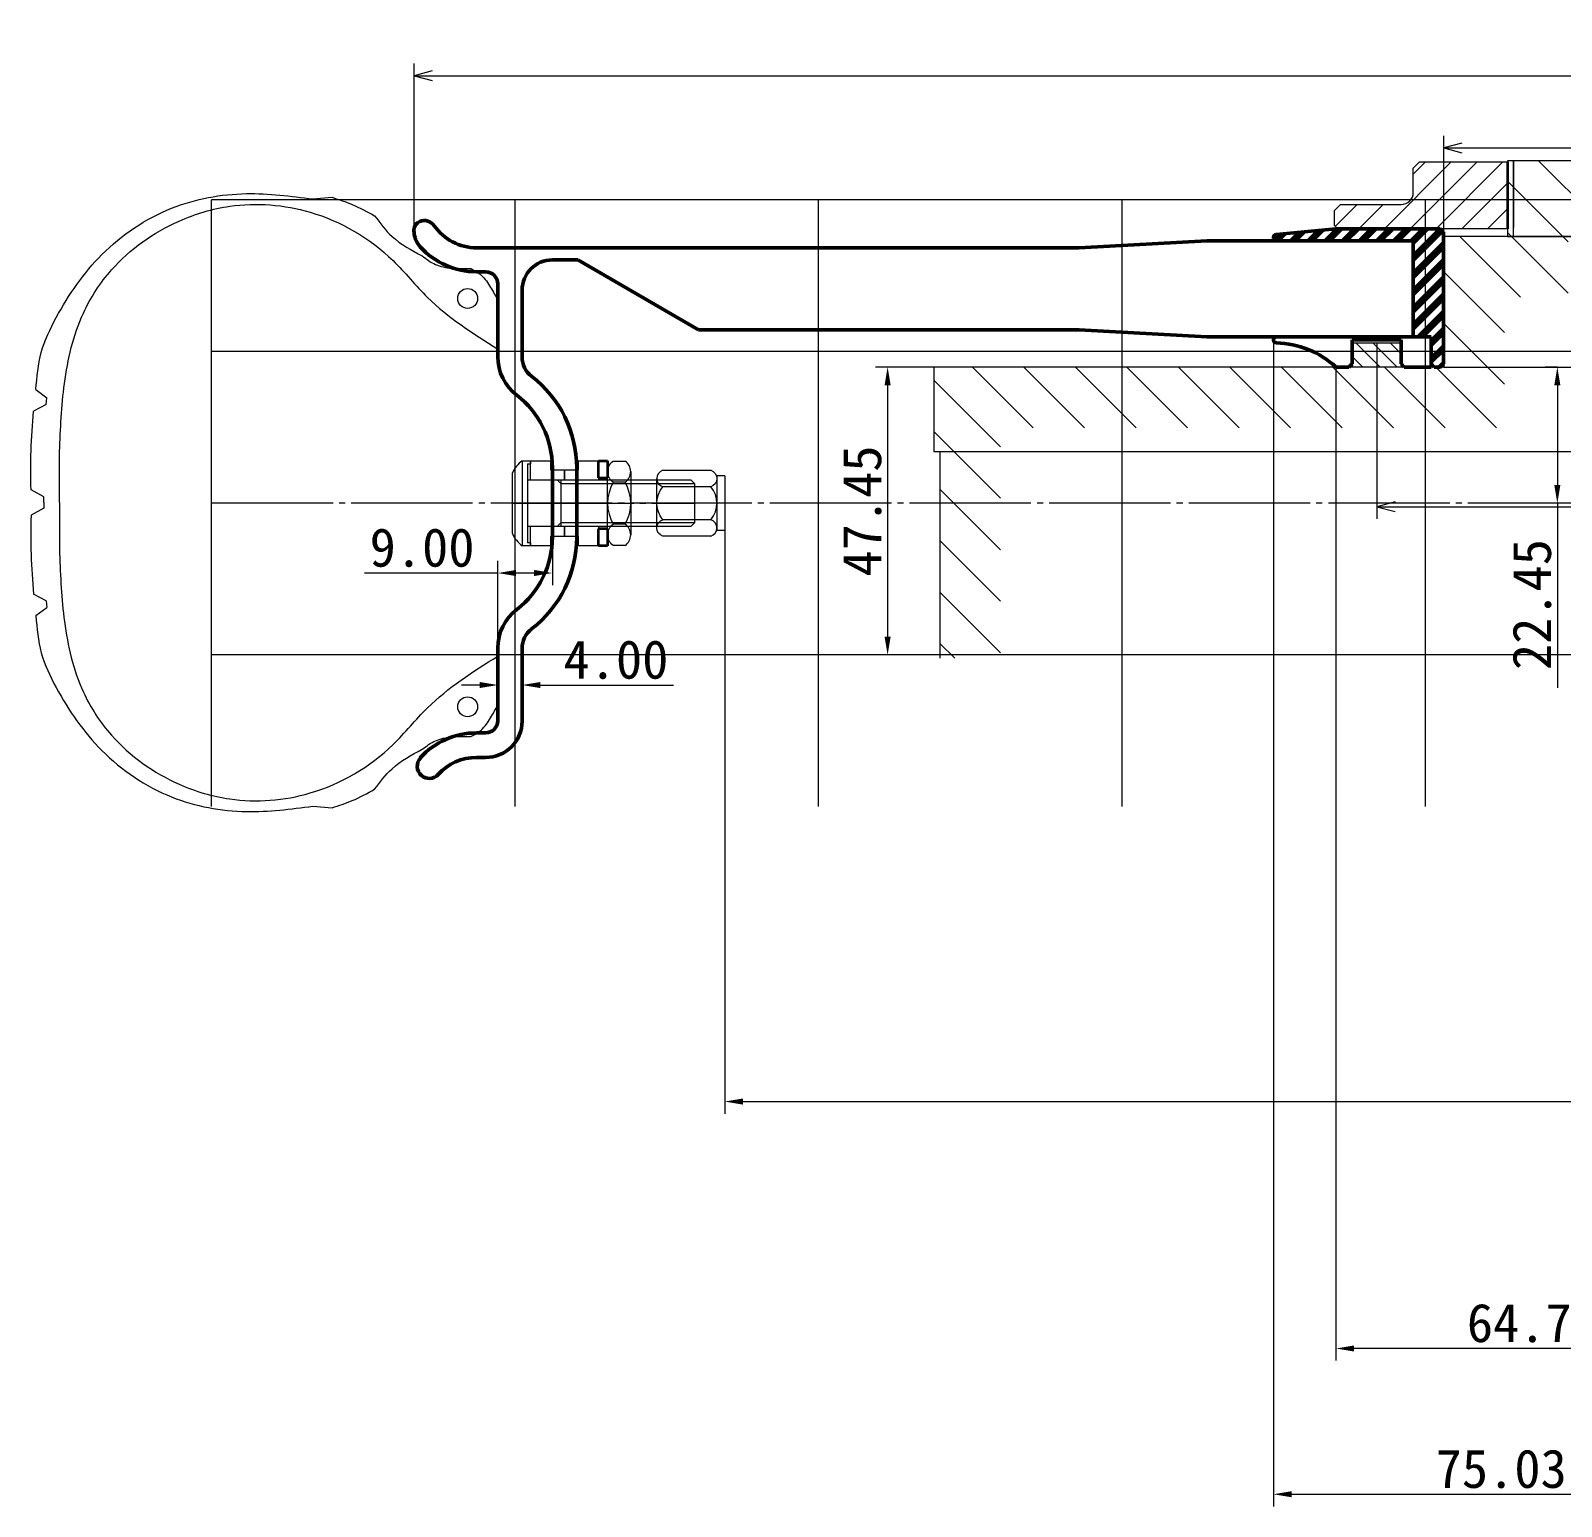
# Model space of a CAD drawing. Extents: x 52445 to 53115, y 396 to 768.
# Drawn here: x 52444.8 to 52697, y 395.9 to 639.1 of the extents above; entities that cross this region are included whole.
import ezdxf

# ---------------------------------------------------------------- set-up
doc = ezdxf.new("R2010")
doc.units = 0
doc.header["$MEASUREMENT"] = 0
doc.linetypes.add('CENTER2', pattern=[23, 20, -1, 1, -1])
doc.layers.add('寸法線', color=7, linetype='Continuous')
doc.layers.add('ﾚｲﾔｰ1', color=7, linetype='Continuous')
doc.styles.add('Style1', font='ＭＳ Ｐゴシック')
doc.dimstyles.new('DS1', dxfattribs={"dimtxt": 6.35, "dimasz": 3, "dimexe": 2, "dimexo": 0, "dimgap": 1, "dimtad": 1, "dimdec": 0, "dimdsep": 46, "dimtxsty": 'Standard', "dimcen": 0.09, "dimclrd": 5, "dimclre": 5, "dimclrt": 5, "dimadec": 0, "dimazin": 0, "dimtfac": 1, "dimtdec": 4, "dimtofl": 0, "dimtmove": 0, "dimatfit": 3, "dimfxl": 1, "dimtolj": 1, "dimtzin": 0, "dimarcsym": 0})
doc.dimstyles.new('DS2', dxfattribs={"dimtxt": 6.35, "dimasz": 3, "dimexe": 2, "dimexo": 0, "dimgap": 1, "dimtad": 1, "dimdec": 1, "dimdsep": 46, "dimtxsty": 'Standard', "dimcen": 0.09, "dimclrd": 5, "dimclre": 5, "dimclrt": 5, "dimadec": 0, "dimazin": 0, "dimtfac": 1, "dimtdec": 4, "dimtofl": 0, "dimtmove": 0, "dimatfit": 3, "dimfxl": 1, "dimtolj": 1, "dimtzin": 0, "dimarcsym": 0})
doc.dimstyles.get("Standard").update_dxf_attribs({"dimtxt": 6.35, "dimasz": 3, "dimexe": 2, "dimexo": 0, "dimgap": 1, "dimtad": 1, "dimzin": 0, "dimdsep": 46, "dimtxsty": 'Standard', "dimcen": 0.09, "dimclrd": 5, "dimclre": 5, "dimclrt": 5, "dimadec": 0, "dimazin": 0, "dimtfac": 1, "dimtdec": 4, "dimtofl": 0, "dimtmove": 0, "dimatfit": 3, "dimfxl": 1, "dimtolj": 1, "dimtzin": 0, "dimarcsym": 0})

# ---------------------------------------------------------------- blocks, each defined once
blk = doc.blocks.new('C0')
at = {"layer": 'ﾚｲﾔｰ1', "color": 7, "linetype": 'Continuous', "lineweight": 50}
for p, q in [((52507.98, 606.26), (52507.98, 606.09)), ((52518.28, 603.3), (52518.28, 603.3)), ((52518.28, 603.3), (52519.69, 603.3)), ((52617.59, 603.3), (52519.69, 603.3)), ((52519.69, 603.3), (52519.69, 603.3)), ((52519.69, 603.3), (52519.69, 603.3)), ((52638.59, 604.45), (52617.59, 603.3)), ((52638.59, 604.45), (52672.59, 604.45)), ((52672.59, 588.65), (52672.59, 604.45)), ((52534.95, 601.3), (52530.79, 601.3)), ((52534.95, 601.3), (52554.87, 589.8)), ((52518.28, 599.35), (52519.78, 599.35)), ((52521.78, 585.35), (52521.78, 597.35)), ((52525.79, 585.3), (52525.79, 596.3)), ((52617.59, 589.8), (52554.87, 589.8)), ((52638.59, 588.65), (52617.59, 589.8)), ((52638.59, 588.65), (52672.59, 588.65)), ((52530.78, 567.1), (52530.78, 561.35)), ((52534.79, 567.05), (52534.79, 561.3)), ((52530.78, 555.6), (52530.78, 561.35)), ((52534.79, 555.55), (52534.79, 561.3)), ((52521.78, 537.35), (52521.78, 525.35)), ((52525.79, 537.3), (52525.79, 525.3)), ((52518.28, 523.35), (52519.78, 523.35)), ((52518.29, 519.3), (52519.79, 519.3))]:
    blk.add_line(p, q, dxfattribs=at)
for centre, radius, start, end in [((52509.48, 606.26), 1.5, 111.4883, 180), ((52511.98, 606.09), 4, 180, -172.1855), ((52511.98, 606.14), 4, -171.462, -137.8101), ((52518.28, 611.8), 8.5, -145.1501, -90), ((52518.28, 611.85), 12.5, -137.8248, -90), ((52530.79, 596.3), 5, 90, 180), ((52519.78, 597.35), 2, 0, 90), ((52529.78, 585.35), 8, 180, -127.4952), ((52529.79, 585.3), 4, 180, -127.4952), ((52515.79, 567.05), 19, 0, 52.5047), ((52515.78, 567.1), 15, 0, 52.5047), ((52515.78, 555.6), 15, -52.5047, 0), ((52515.79, 555.55), 19, -52.5047, 0), ((52529.78, 537.35), 8, 127.4952, -180), ((52529.79, 537.3), 4, 127.4952, -180), ((52519.78, 525.35), 2, -90, 0), ((52519.79, 525.3), 6, -90, 0), ((52518.28, 510.85), 12.5, 90, 137.8248), ((52518.29, 510.8), 8.5, 90, 137.8248)]:
    blk.add_arc(centre, radius, start, end, dxfattribs=at)
at = {"layer": 'ﾚｲﾔｰ1', "color": 7, "linetype": 'Continuous', "lineweight": 50, "extrusion": (0, 0, -1)}
blk.add_ellipse((52509.66, 605.8), major_axis=(-0.73, 1.86), ratio=1, start_param=0, end_param=1.337593, dxfattribs=at)
at = {"layer": 'ﾚｲﾔｰ1', "color": 7, "linetype": 'Continuous', "lineweight": 50}
blk.add_ellipse((52510.51, 517.85), major_axis=(-1.34, -1.48), ratio=1, start_param=-1.570796, end_param=1.570796, dxfattribs=at)
blk = doc.blocks.new('C1')
at = {"layer": 'ﾚｲﾔｰ1', "color": 36, "linetype": 'Continuous', "lineweight": 18}
for p, q in [((52491.31, 611.35), (52494.48, 611.62)), ((52514.17, 599.88), (52517.35, 599.88)), ((52521.79, 586.61), (52521.79, 594.69)), ((52445.68, 579.94), (52447.5, 578.6)), ((52447.36, 577.48), (52447.5, 578.6)), ((52447.36, 577.48), (52445.29, 576.38)), ((52449.57, 561.31), (52449.57, 569.72)), ((52446.97, 562.23), (52444.88, 563.39)), ((52446.97, 560.39), (52444.88, 559.23)), ((52446.97, 561.31), (52446.97, 562.23)), ((52446.97, 561.31), (52446.97, 560.39)), ((52449.57, 561.31), (52449.57, 552.89)), ((52447.36, 545.13), (52445.29, 546.24)), ((52447.36, 545.13), (52447.5, 544.01)), ((52445.68, 542.68), (52447.5, 544.01)), ((52521.79, 536.01), (52521.79, 527.92)), ((52514.17, 522.73), (52517.35, 522.73)), ((52491.31, 511.26), (52494.48, 511))]:
    blk.add_line(p, q, dxfattribs=at)
for centre in [(52516.82, 594.95), (52516.82, 527.66)]:
    blk.add_circle(centre, 1.64, dxfattribs=at)
for points, knots in [([(52445.68, 579.94), (52445.86, 582.01), (52446.21, 586.17), (52449.9, 593.86), (52456.17, 602.96), (52467.32, 610.54), (52479.87, 612.82), (52487.67, 611.82), (52491.31, 611.35)], [0, 0, 0, 0, 0.098846, 0.198566, 0.403554, 0.623871, 0.824857, 1, 1, 1, 1]), ([(52449.57, 569.72), (52449.73, 573.46), (52450.07, 581.2), (52452.47, 591.7), (52458.8, 601.42), (52467.53, 607.58), (52479.05, 611.01), (52492.01, 610), (52503.23, 603.42), (52511.24, 593.27), (52517.7, 589.19), (52521.79, 586.61)], [0, 0, 0, 0, 0.106003, 0.219413, 0.299693, 0.429457, 0.511592, 0.636681, 0.785915, 0.864322, 1, 1, 1, 1]), ([(52494.48, 611.62), (52495.6, 611.25), (52498.04, 610.45), (52500.28, 609.23), (52501.5, 608.57)], [0, 0, 0, 0, 0.461169, 1, 1, 1, 1]), ([(52501.5, 608.57), (52502.39, 607.37), (52504.48, 604.57), (52507.57, 602.91), (52509.33, 601.96)], [0, 0, 0, 0, 0.428277, 1, 1, 1, 1]), ([(52509.33, 601.96), (52510.04, 601.43), (52511.48, 600.35), (52513.26, 600.04), (52514.17, 599.88)], [0, 0, 0, 0, 0.486423, 1, 1, 1, 1]), ([(52517.35, 599.88), (52517.95, 599.55), (52519.31, 598.82), (52520.62, 596.82), (52521.41, 595.39), (52521.79, 594.69)], [0, 0, 0, 0, 0.290937, 0.657552, 1, 1, 1, 1]), ([(52444.88, 563.39), (52444.85, 565.55), (52444.78, 569.89), (52445.12, 574.21), (52445.29, 576.38)], [0, 0, 0, 0, 0.498855, 1, 1, 1, 1]), ([(52444.88, 559.23), (52444.85, 557.06), (52444.78, 552.73), (52445.12, 548.4), (52445.29, 546.24)], [0, 0, 0, 0, 0.498855, 1, 1, 1, 1]), ([(52449.57, 552.89), (52449.73, 549.15), (52450.07, 541.42), (52452.47, 530.91), (52458.8, 521.19), (52467.53, 515.03), (52479.05, 511.6), (52492.01, 512.61), (52503.23, 519.2), (52511.24, 529.34), (52517.7, 533.42), (52521.79, 536.01)], [0, 0, 0, 0, 0.106003, 0.219413, 0.299693, 0.429457, 0.511592, 0.636681, 0.785915, 0.864322, 1, 1, 1, 1]), ([(52445.68, 542.68), (52445.86, 540.6), (52446.21, 536.44), (52449.9, 528.76), (52456.17, 519.66), (52467.32, 512.07), (52479.87, 509.79), (52487.67, 510.8), (52491.31, 511.26)], [0, 0, 0, 0, 0.098846, 0.198566, 0.403554, 0.623871, 0.824857, 1, 1, 1, 1]), ([(52517.35, 522.73), (52517.95, 523.06), (52519.31, 523.8), (52520.62, 525.79), (52521.41, 527.23), (52521.79, 527.92)], [0, 0, 0, 0, 0.290937, 0.657552, 1, 1, 1, 1]), ([(52509.33, 520.66), (52510.04, 521.18), (52511.48, 522.26), (52513.26, 522.57), (52514.17, 522.73)], [0, 0, 0, 0, 0.486423, 1, 1, 1, 1]), ([(52501.5, 514.05), (52502.39, 515.25), (52504.48, 518.05), (52507.57, 519.71), (52509.33, 520.66)], [0, 0, 0, 0, 0.428277, 1, 1, 1, 1]), ([(52494.48, 511), (52495.6, 511.37), (52498.04, 512.16), (52500.28, 513.39), (52501.5, 514.05)], [0, 0, 0, 0, 0.461169, 1, 1, 1, 1])]:
    blk.add_open_spline(points, degree=3, knots=knots, dxfattribs=at)
blk = doc.blocks.new('C3')
at = {"layer": 'ﾚｲﾔｰ1', "color": 7, "linetype": 'Continuous', "lineweight": 18}
for p, q in [((52540.79, 568.15), (52542.79, 568.15)), ((52539.89, 555.99), (52539.89, 566.41)), ((52543.69, 566.41), (52543.69, 555.99)), ((52542.79, 564.66), (52540.79, 564.66)), ((52542.79, 557.73), (52540.79, 557.73)), ((52542.79, 554.25), (52540.79, 554.25))]:
    blk.add_line(p, q, dxfattribs=at)
blk.add_arc((52547.01, 561.2), 7.12, 150.8722, -150.8722, dxfattribs=at)
at = {"layer": 'ﾚｲﾔｰ1', "color": 7, "linetype": 'Continuous', "lineweight": 18, "extrusion": (0, 0, -1)}
for centre, major_axis, start_param, end_param in [((52542.03, 566.41), (-1.24, -1.74), 0, 1.906619), ((52542.03, 555.99), (-1.74, 1.24), -1.570796, 0.335822)]:
    blk.add_ellipse(centre, major_axis=major_axis, ratio=1, start_param=start_param, end_param=end_param, dxfattribs=at)
at = {"layer": 'ﾚｲﾔｰ1', "color": 7, "linetype": 'Continuous', "lineweight": 18}
for centre, major_axis, start_param, end_param in [((52541.55, 566.41), (1.24, -1.74), 0, 1.906619), ((52536.57, 561.2), (3.46, 6.22), -1.570796, -0.554045), ((52541.55, 555.99), (1.74, 1.24), -1.570796, 0.335822)]:
    blk.add_ellipse(centre, major_axis=major_axis, ratio=1, start_param=start_param, end_param=end_param, dxfattribs=at)
blk = doc.blocks.new('C4')
at = {"layer": 'ﾚｲﾔｰ1', "color": 7, "linetype": 'Continuous', "lineweight": 35}
for p, q in [((52538.39, 565.4), (52538.39, 568.2)), ((52538.39, 568.2), (52539.89, 568.2)), ((52539.89, 568.2), (52539.89, 565.4)), ((52538.39, 565.4), (52539.89, 565.4)), ((52538.39, 554.2), (52538.39, 557)), ((52539.89, 557), (52538.39, 557)), ((52539.89, 557), (52539.89, 554.2)), ((52539.89, 554.2), (52538.39, 554.2))]:
    blk.add_line(p, q, dxfattribs=at)
at = {"layer": 'ﾚｲﾔｰ1', "color": 3, "linetype": 'CENTER2', "lineweight": 18}
blk.add_line((52539.89, 561.2), (52538.39, 561.2), dxfattribs=at)
blk = doc.blocks.new('C5')
at = {"layer": 'ﾚｲﾔｰ1', "color": 7, "linetype": 'Continuous', "lineweight": 18}
for p, q in [((52535.09, 568.2), (52538.39, 568.2)), ((52535.09, 566.7), (52535.09, 568.2)), ((52538.39, 568.2), (52538.39, 565.05)), ((52532.79, 565.05), (52532.79, 566.7)), ((52532.79, 566.7), (52535.09, 566.7)), ((52532.79, 565.05), (52538.39, 565.05)), ((52532.79, 555.7), (52532.79, 557.35)), ((52538.39, 557.35), (52532.79, 557.35)), ((52535.09, 555.7), (52532.79, 555.7)), ((52535.09, 554.2), (52535.09, 555.7)), ((52538.39, 557.35), (52538.39, 554.2)), ((52538.39, 554.2), (52535.09, 554.2))]:
    blk.add_line(p, q, dxfattribs=at)
at = {"layer": 'ﾚｲﾔｰ1', "color": 3, "linetype": 'CENTER2', "lineweight": 18}
blk.add_line((52532.79, 561.2), (52538.39, 561.2), dxfattribs=at)
blk = doc.blocks.new('C6')
at = {"layer": 'ﾚｲﾔｰ1', "color": 7, "linetype": 'Continuous', "lineweight": 18}
for p, q in [((52527.19, 565.05), (52527.19, 568.2)), ((52527.19, 568.2), (52530.49, 568.2)), ((52530.49, 568.2), (52530.49, 566.7)), ((52527.19, 565.05), (52532.79, 565.05)), ((52530.49, 566.7), (52532.79, 566.7)), ((52532.79, 566.7), (52532.79, 565.05)), ((52527.19, 554.2), (52527.19, 557.35)), ((52532.79, 557.35), (52527.19, 557.35)), ((52530.49, 555.7), (52530.49, 554.2)), ((52532.79, 555.7), (52530.49, 555.7)), ((52532.79, 557.35), (52532.79, 555.7)), ((52530.49, 554.2), (52527.19, 554.2))]:
    blk.add_line(p, q, dxfattribs=at)
at = {"layer": 'ﾚｲﾔｰ1', "color": 3, "linetype": 'CENTER2', "lineweight": 18}
blk.add_line((52532.79, 561.2), (52527.19, 561.2), dxfattribs=at)
blk = doc.blocks.new('C7')
at = {"layer": 'ﾚｲﾔｰ1', "color": 7, "linetype": 'Continuous', "lineweight": 18}
for p, q in [((52547.99, 557.13), (52547.99, 565.27)), ((52548.99, 566.63), (52556.89, 566.63)), ((52559.19, 565.7), (52557.82, 565.7)), ((52557.89, 565.7), (52557.89, 556.7)), ((52559.19, 565.7), (52559.19, 556.7)), ((52556.89, 563.91), (52548.99, 563.91)), ((52556.89, 558.49), (52548.99, 558.49)), ((52556.89, 555.77), (52548.99, 555.77)), ((52559.19, 556.7), (52557.82, 556.7))]:
    blk.add_line(p, q, dxfattribs=at)
for centre, major_axis, end_param in [((52549.41, 565.27), (-1.36, -0.42), 0.969831), ((52553.71, 561.2), (2.71, 3.18), -0.158481), ((52556.47, 557.13), (1.36, 0.42), 0.969831)]:
    blk.add_ellipse(centre, major_axis=major_axis, ratio=1, start_param=-1.570796, end_param=end_param, dxfattribs=at)
at = {"layer": 'ﾚｲﾔｰ1', "color": 7, "linetype": 'Continuous', "lineweight": 18, "extrusion": (0, 0, -1)}
for centre, major_axis, end_param in [((52556.47, 565.27), (1.36, -0.42), 0.969831), ((52552.17, 561.2), (-2.71, 3.18), -0.158481), ((52549.41, 557.13), (-1.36, 0.42), 0.969831)]:
    blk.add_ellipse(centre, major_axis=major_axis, ratio=1, start_param=-1.570796, end_param=end_param, dxfattribs=at)
blk = doc.blocks.new('C2')
at = {"layer": 'ﾚｲﾔｰ1', "color": 7, "linetype": 'Continuous', "lineweight": 18}
for p, q in [((52525.79, 568.2), (52527.19, 568.2)), ((52525.79, 568.2), (52525.79, 554.2)), ((52526.69, 567.7), (52526.69, 554.7)), ((52526.69, 567.7), (52527.19, 567.7)), ((52527.19, 568.2), (52527.19, 567.7)), ((52524.19, 556.2), (52524.19, 566.2)), ((52526.69, 565.05), (52553.59, 565.05)), ((52532.19, 564.45), (52531.59, 565.05)), ((52532.19, 565.05), (52532.19, 557.35)), ((52554.19, 564.45), (52553.59, 565.05)), ((52532.19, 564.45), (52554.19, 564.45)), ((52554.19, 564.45), (52554.19, 557.95)), ((52532.19, 557.95), (52531.59, 557.35)), ((52554.19, 557.95), (52532.19, 557.95)), ((52554.19, 557.95), (52553.59, 557.35)), ((52553.59, 557.35), (52526.69, 557.35)), ((52527.19, 554.2), (52525.79, 554.2)), ((52527.19, 554.7), (52526.69, 554.7)), ((52527.19, 554.7), (52527.19, 554.2))]:
    blk.add_line(p, q, dxfattribs=at)
at = {"layer": 'ﾚｲﾔｰ1', "color": 3, "linetype": 'CENTER2', "lineweight": 18}
blk.add_line((52524.19, 561.2), (52554.19, 561.2), dxfattribs=at)
at = {"layer": 'ﾚｲﾔｰ1', "color": 7, "linetype": 'Continuous', "lineweight": 18}
for centre, start, end in [((52528.76, 564.18), 126.4999, 156.1804), ((52528.76, 558.22), -156.1804, -126.4999)]:
    blk.add_arc(centre, 5, start, end, dxfattribs=at)
at = {"layer": 'ﾚｲﾔｰ1', "color": 254, "linetype": 'CENTER2', "lineweight": 18}
for name in ['C6', 'C5', 'C4']:
    blk.add_blockref(name, (0, 0), dxfattribs=at)
at = {"layer": 'ﾚｲﾔｰ1', "color": 7, "linetype": 'CENTER2', "lineweight": 18}
blk.add_blockref('C3', (0, 0), dxfattribs=at)
at = {"layer": 'ﾚｲﾔｰ1', "color": 7, "linetype": 'Continuous', "lineweight": 18}
blk.add_blockref('C7', (0, 0), dxfattribs=at)
blk = doc.blocks.new('C8')
at = {"layer": 'ﾚｲﾔｰ1', "color": 23, "linetype": 'Continuous', "lineweight": 5}
for p, q in [((52724.64, 611.2), (52474.64, 611.2)), ((52474.64, 511.2), (52474.64, 611.2)), ((52524.64, 511.2), (52524.64, 611.2)), ((52574.64, 511.2), (52574.64, 611.2)), ((52624.64, 511.2), (52624.64, 611.2)), ((52674.64, 511.2), (52674.64, 611.2)), ((52724.64, 586.2), (52474.64, 586.2)), ((52724.64, 536.2), (52474.64, 536.2))]:
    blk.add_line(p, q, dxfattribs=at)
at = {"layer": 'ﾚｲﾔｰ1', "color": 3, "linetype": 'CENTER2', "lineweight": 5}
blk.add_line((52724.64, 561.2), (52474.64, 561.2), dxfattribs=at)
blk = doc.blocks.new('C10')
at = {"layer": 'ﾚｲﾔｰ1', "linetype": 'Continuous', "lineweight": 18}
h = blk.add_hatch(dxfattribs=at)
h.set_pattern_fill('IRON', color=23, scale=2, angle=-45, style=0, pattern_type=0)
h.set_pattern_definition([(-45, (0, 0), (1.41421356, 1.41421356), [])])
h.paths.add_polyline_path([(52662.64, 587.65), (52670.64, 587.65), (52670.64, 583.65), (52662.64, 583.65)])
at = {"layer": 'ﾚｲﾔｰ1', "color": 23, "linetype": 'Continuous', "lineweight": 18}
for p, q in [((52737.57, 617.65), (52688.14, 617.65)), ((52688.14, 617.65), (52688.14, 606.65)), ((52688.14, 617.65), (52688.14, 605.15)), ((52689.14, 617.65), (52689.14, 606.65)), ((52689.14, 605.15), (52689.14, 617.65)), ((52703.27, 607.65), (52693.27, 617.65)), ((52711.75, 607.65), (52701.75, 617.65)), ((52720.24, 607.65), (52710.24, 617.65)), ((52728.72, 607.65), (52718.72, 617.65)), ((52737.21, 607.65), (52727.21, 617.65)), ((52737.57, 615.77), (52735.69, 617.65)), ((52698.14, 604.29), (52688.14, 614.29)), ((52698.14, 595.81), (52688.14, 605.81)), ((52737.57, 605.15), (52677.64, 605.15)), ((52677.64, 605.15), (52677.64, 583.65)), ((52690.31, 595.15), (52680.31, 605.15)), ((52688.14, 605.15), (52737.57, 605.15)), ((52687.64, 589.34), (52677.64, 599.34)), ((52724.64, 595.15), (52737.57, 595.15)), ((52687.64, 580.85), (52677.64, 590.85)), ((52662.64, 583.65), (52662.64, 587.65)), ((52662.64, 587.65), (52670.64, 587.65)), ((52670.64, 587.65), (52670.64, 583.65)), ((52593.64, 583.65), (52593.64, 569.65)), ((52609.99, 573.65), (52599.99, 583.65)), ((52618.47, 573.65), (52608.47, 583.65)), ((52626.96, 573.65), (52616.96, 583.65)), ((52635.44, 573.65), (52625.44, 583.65)), ((52643.93, 573.65), (52633.93, 583.65)), ((52652.42, 573.65), (52642.42, 583.65)), ((52660.9, 573.65), (52650.9, 583.65)), ((52669.39, 573.65), (52659.39, 583.65)), ((52670.64, 583.65), (52662.64, 583.65)), ((52677.87, 573.65), (52667.87, 583.65)), ((52686.36, 573.65), (52676.36, 583.65)), ((52677.64, 583.65), (52737.57, 583.65)), ((52604.64, 570.51), (52593.64, 581.51)), ((52604.64, 562.03), (52593.64, 573.03)), ((52737.57, 569.65), (52593.64, 569.65)), ((52594.64, 569.65), (52594.64, 535.65)), ((52604.64, 553.54), (52594.64, 563.54)), ((52604.64, 545.06), (52594.64, 555.06)), ((52604.64, 536.57), (52594.64, 546.57)), ((52597.08, 535.65), (52594.64, 538.09))]:
    blk.add_line(p, q, dxfattribs=at)
blk = doc.blocks.new('C9')
at = {"layer": 'ﾚｲﾔｰ1', "color": 23, "linetype": 'Continuous', "lineweight": 18}
blk.add_line((52677.64, 583.65), (52593.64, 583.65), dxfattribs=at)
blk.add_blockref('C10', (0, 0), dxfattribs=at)
blk = doc.blocks.new('C12')
at = {"layer": 'ﾚｲﾔｰ1', "color": 23, "linetype": 'Continuous', "lineweight": 50}
for p, q in [((52650.09, 588.65), (52675.59, 588.65)), ((52662.54, 584.15), (52662.54, 588.15)), ((52670.64, 588.15), (52662.54, 588.15)), ((52670.64, 588.15), (52670.64, 584.15)), ((52675.59, 583.65), (52675.59, 588.65)), ((52659.89, 583.65), (52662.04, 583.65)), ((52662.04, 583.65), (52662.54, 584.15)), ((52670.64, 584.15), (52671.14, 583.65)), ((52671.14, 583.65), (52675.59, 583.65))]:
    blk.add_line(p, q, dxfattribs=at)
for centre, radius, start, end in [((52650.09, 588.14), 0.5, 90, -91.8179), ((52649.59, 572.39), 15.26, 47.5527, 88.1821)]:
    blk.add_arc(centre, radius, start, end, dxfattribs=at)
blk = doc.blocks.new('C11')
at = {"layer": 'ﾚｲﾔｰ1', "color": 23, "linetype": 'Continuous', "lineweight": 50}
blk.add_blockref('C12', (0, 0), dxfattribs=at)
blk = doc.blocks.new('C14')
at = {"layer": 'ﾚｲﾔｰ1', "color": 23, "linetype": 'Continuous', "lineweight": 50}
for p, q in [((52659.89, 606.45), (52650.04, 605.49)), ((52677.09, 606.45), (52659.89, 606.45)), ((52677.59, 605.95), (52677.09, 606.45)), ((52677.59, 605.95), (52677.59, 584.15)), ((52649.59, 605), (52649.59, 604.95)), ((52672.59, 604.45), (52650.09, 604.45)), ((52672.59, 604.45), (52672.59, 588.65)), ((52675.59, 588.65), (52672.59, 588.65)), ((52675.59, 588.65), (52675.59, 584.15)), ((52676.09, 583.65), (52675.59, 584.15)), ((52677.09, 583.65), (52676.09, 583.65)), ((52677.59, 584.15), (52677.09, 583.65))]:
    blk.add_line(p, q, dxfattribs=at)
blk.add_arc((52650.09, 604.95), 0.5, 180, -90, dxfattribs=at)
blk.add_ellipse((52650.09, 605), major_axis=(-0.048, 0.498), ratio=1, start_param=0, end_param=1.474012, dxfattribs=at)
blk = doc.blocks.new('C13')
at = {"layer": 'ﾚｲﾔｰ1', "linetype": 'Continuous', "lineweight": 50}
h = blk.add_hatch(dxfattribs=at)
h.set_pattern_fill('STEEL', color=23, scale=2, angle=45, style=0, pattern_type=0)
h.set_pattern_definition([(45, (0, 0), (-1.41421356, 1.41421356), []), (45, (-0.3536, 0.3536), (-1.41421356, 1.41421356), [])])
edge = h.paths.add_edge_path()
edge.add_line((52677.09, 583.65), (52676.09, 583.65))
edge.add_line((52676.09, 583.65), (52675.59, 584.15))
edge.add_line((52675.59, 584.15), (52675.59, 588.65))
edge.add_line((52675.59, 588.65), (52672.59, 588.65))
edge.add_line((52672.59, 588.65), (52672.59, 604.45))
edge.add_line((52672.59, 604.45), (52650.09, 604.45))
edge.add_arc((52650.09, 604.95), 0.5, 180, 270, ccw=False)
edge.add_line((52649.59, 604.95), (52649.59, 605))
edge.add_ellipse((52650.09, 605), major_axis=(0.048, -0.498), ratio=1, start_angle=180, end_angle=264.4547, ccw=False)
edge.add_line((52650.04, 605.49), (52659.89, 606.45))
edge.add_line((52659.89, 606.45), (52677.09, 606.45))
edge.add_line((52677.09, 606.45), (52677.59, 605.95))
edge.add_line((52677.59, 605.95), (52677.59, 584.15))
edge.add_line((52677.59, 584.15), (52677.09, 583.65))
at = {"layer": 'ﾚｲﾔｰ1', "color": 23, "linetype": 'Continuous', "lineweight": 50}
blk.add_blockref('C14', (0, 0), dxfattribs=at)
blk = doc.blocks.new('C16')
at = {"layer": 'ﾚｲﾔｰ1', "color": 6, "linetype": 'Continuous', "lineweight": 18}
for p, q in [((52672.64, 616.45), (52673.64, 617.45)), ((52672.64, 612.45), (52672.64, 616.45)), ((52673.64, 617.45), (52688.14, 617.45)), ((52660.64, 610.45), (52659.64, 609.45)), ((52660.64, 610.45), (52670.64, 610.45)), ((52659.64, 606.95), (52659.64, 609.45)), ((52660.14, 606.45), (52659.64, 606.95)), ((52688.14, 606.45), (52660.14, 606.45)), ((52677.64, 606.45), (52675.64, 606.45))]:
    blk.add_line(p, q, dxfattribs=at)
blk.add_arc((52670.64, 612.45), 2, -90, 0, dxfattribs=at)
blk = doc.blocks.new('C15')
at = {"layer": 'ﾚｲﾔｰ1', "linetype": 'Continuous', "lineweight": 18}
h = blk.add_hatch(dxfattribs=at)
h.set_pattern_fill('IRON', color=6, scale=3, angle=45, style=0, pattern_type=0)
h.set_pattern_definition([(45, (0, 0), (-2.12132034, 2.12132034), [])])
edge = h.paths.add_edge_path()
edge.add_line((52672.64, 616.45), (52673.64, 617.45))
edge.add_line((52673.64, 617.45), (52688.14, 617.45))
edge.add_line((52688.14, 617.45), (52688.14, 606.45))
edge.add_line((52688.14, 606.45), (52660.14, 606.45))
edge.add_line((52660.14, 606.45), (52659.64, 606.95))
edge.add_line((52659.64, 606.95), (52659.64, 609.45))
edge.add_line((52659.64, 609.45), (52660.64, 610.45))
edge.add_line((52660.64, 610.45), (52670.64, 610.45))
edge.add_arc((52670.64, 612.45), 2, 270, 360)
edge.add_line((52672.64, 612.45), (52672.64, 616.45))
at = {"layer": 'ﾚｲﾔｰ1', "color": 6, "linetype": 'Continuous', "lineweight": 35}
blk.add_line((52688.14, 617.45), (52688.14, 606.45), dxfattribs=at)
at = {"layer": 'ﾚｲﾔｰ1', "color": 6, "linetype": 'Continuous', "lineweight": 18}
blk.add_blockref('C16', (0, 0), dxfattribs=at)
blk = doc.blocks.new('*D39')
at = {"layer": 'ﾚｲﾔｰ1', "color": 5, "linetype": 'Continuous', "lineweight": 18, "transparency": 16777216}
for p, q in [((52507.99, 606.26), (52507.99, 633.65)), ((52941.29, 606.26), (52941.29, 633.65)), ((52507.99, 631.65), (52752.86, 631.65)), ((52941.29, 631.65), (52752.86, 631.65))]:
    blk.add_line(p, q, dxfattribs=at)
at = {"layer": 'ﾚｲﾔｰ1', "color": 5, "linetype": 'Continuous', "lineweight": 5, "transparency": 16777216}
for p, q in [((52510.99, 632.46), (52507.99, 631.65)), ((52507.99, 631.65), (52510.99, 630.85)), ((52941.29, 631.65), (52938.29, 632.46)), ((52938.29, 630.85), (52941.29, 631.65))]:
    blk.add_line(p, q, dxfattribs=at)
at = {"layer": '寸法線', "color": 5, "linetype": 'Continuous', "lineweight": 18, "transparency": 16777216, "insert": (52742.67, 639), "char_height": 6.35, "width": 20.4525, "attachment_point": 1, "style": 'Style1'}
blk.add_mtext('φ433.3', dxfattribs=at)
blk = doc.blocks.new('*D40')
at = {"layer": 'ﾚｲﾔｰ1', "color": 5, "linetype": 'Continuous', "lineweight": 18, "transparency": 16777216}
for p, q in [((52666.64, 587.45), (52666.64, 558.63)), ((52782.64, 587.45), (52782.64, 558.63)), ((52666.64, 560.63), (52758.1, 560.63)), ((52782.64, 560.63), (52758.1, 560.63))]:
    blk.add_line(p, q, dxfattribs=at)
at = {"layer": 'ﾚｲﾔｰ1', "color": 5, "linetype": 'Continuous', "lineweight": 5, "transparency": 16777216}
for p, q in [((52669.64, 561.43), (52666.64, 560.63)), ((52666.64, 560.63), (52669.64, 559.82)), ((52782.64, 560.63), (52779.64, 561.43)), ((52779.64, 559.82), (52782.64, 560.63))]:
    blk.add_line(p, q, dxfattribs=at)
at = {"layer": '寸法線', "color": 5, "linetype": 'Continuous', "lineweight": 18, "transparency": 16777216, "insert": (52744.87, 567.98), "char_height": 6.35, "width": 26.5617, "attachment_point": 1, "style": 'Style1'}
blk.add_mtext('P.C.D 116', dxfattribs=at)
blk = doc.blocks.new('*D49')
at = {"layer": 'ﾚｲﾔｰ1', "color": 5, "linetype": 'Continuous', "lineweight": 18, "transparency": 16777216}
for p, q in [((52677.64, 604.95), (52677.64, 621.76)), ((52771.64, 604.95), (52771.64, 621.76)), ((52677.64, 619.76), (52752.39, 619.76)), ((52771.64, 619.76), (52752.39, 619.76))]:
    blk.add_line(p, q, dxfattribs=at)
at = {"layer": 'ﾚｲﾔｰ1', "color": 5, "linetype": 'Continuous', "lineweight": 5, "transparency": 16777216}
for p, q in [((52680.64, 620.56), (52677.64, 619.76)), ((52771.64, 619.76), (52768.64, 620.56)), ((52677.64, 619.76), (52680.64, 618.95)), ((52768.64, 618.95), (52771.64, 619.76))]:
    blk.add_line(p, q, dxfattribs=at)
at = {"layer": '寸法線', "color": 5, "linetype": 'Continuous', "lineweight": 18, "transparency": 16777216, "insert": (52746.04, 627.11), "char_height": 6.35, "width": 12.7496, "attachment_point": 1, "style": 'Style1'}
blk.add_mtext('φ94', dxfattribs=at)
blk = doc.blocks.new('*D52')
at = {"color": 5, "linetype": 'Continuous', "lineweight": 0, "transparency": 16777216}
for p, q in [((52521.79, 532.95), (52521.79, 529.24)), ((52525.79, 532.95), (52525.79, 529.24)), ((52518.79, 531.24), (52515.79, 531.24)), ((52528.79, 531.24), (52550.72, 531.24))]:
    blk.add_line(p, q, dxfattribs=at)
for points in [[(52518.79, 531.74), (52518.79, 530.74), (52521.79, 531.24)], [(52528.79, 531.74), (52528.79, 530.74), (52525.79, 531.24)]]:
    blk.add_solid(points, dxfattribs=at)
at = {"layer": 'DEFPOINTS', "color": 0, "linetype": 'Continuous', "lineweight": 0, "transparency": 16777216}
for p in [(52521.79, 532.95), (52525.79, 532.95), (52525.79, 531.24)]:
    blk.add_point(p, dxfattribs=at)
at = {"color": 5, "linetype": 'Continuous', "lineweight": 0, "transparency": 16777216, "insert": (52541.26, 535.41), "char_height": 6.35, "attachment_point": 5}
blk.add_mtext('\\A1;4.00', dxfattribs=at)
blk = doc.blocks.new('*D53')
at = {"color": 5, "linetype": 'Continuous', "lineweight": 0, "transparency": 16777216}
for p, q in [((52530.78, 555.7), (52530.78, 547.7)), ((52521.78, 536.2), (52521.78, 551.7)), ((52521.78, 549.7), (52499.85, 549.7)), ((52527.78, 549.7), (52524.78, 549.7))]:
    blk.add_line(p, q, dxfattribs=at)
for points in [[(52524.78, 550.2), (52524.78, 549.2), (52521.78, 549.7)], [(52527.78, 550.2), (52527.78, 549.2), (52530.78, 549.7)]]:
    blk.add_solid(points, dxfattribs=at)
at = {"layer": 'DEFPOINTS', "color": 0, "linetype": 'Continuous', "lineweight": 0, "transparency": 16777216}
for p in [(52530.78, 555.7), (52521.78, 549.7), (52521.78, 536.2)]:
    blk.add_point(p, dxfattribs=at)
at = {"color": 5, "linetype": 'Continuous', "lineweight": 0, "transparency": 16777216, "insert": (52509.31, 553.87), "char_height": 6.35, "attachment_point": 5}
blk.add_mtext('\\A1;9.00', dxfattribs=at)
blk = doc.blocks.new('*D55')
at = {"color": 5, "linetype": 'Continuous', "lineweight": 0, "transparency": 16777216}
for p, q in [((52559.19, 561.2), (52559.19, 460.59)), ((52890.09, 561.2), (52890.09, 460.59)), ((52562.19, 462.59), (52887.09, 462.59))]:
    blk.add_line(p, q, dxfattribs=at)
for points in [[(52562.19, 463.09), (52562.19, 462.09), (52559.19, 462.59)], [(52887.09, 463.09), (52887.09, 462.09), (52890.09, 462.59)]]:
    blk.add_solid(points, dxfattribs=at)
at = {"layer": 'DEFPOINTS', "color": 0, "linetype": 'Continuous', "lineweight": 0, "transparency": 16777216}
for p in [(52559.19, 561.2), (52890.09, 561.2), (52890.09, 462.59)]:
    blk.add_point(p, dxfattribs=at)
at = {"color": 5, "linetype": 'Continuous', "lineweight": 0, "transparency": 16777216, "insert": (52724.64, 466.76), "char_height": 6.35, "attachment_point": 5}
blk.add_mtext('\\A1;330.90', dxfattribs=at)
blk = doc.blocks.new('*D56')
at = {"color": 5, "linetype": 'Continuous', "lineweight": 0, "transparency": 16777216}
for p, q in [((52593.64, 583.65), (52584.02, 583.65)), ((52696.37, 583.65), (52694.37, 583.65)), ((52586.02, 580.65), (52586.02, 539.2)), ((52696.37, 580.65), (52696.37, 564.2)), ((52696.37, 561.2), (52694.37, 561.2)), ((52696.37, 561.2), (52696.37, 530.8)), ((52593.64, 536.2), (52584.02, 536.2))]:
    blk.add_line(p, q, dxfattribs=at)
for points in [[(52585.52, 580.65), (52586.52, 580.65), (52586.02, 583.65)], [(52695.87, 580.65), (52696.87, 580.65), (52696.37, 583.65)], [(52695.87, 564.2), (52696.87, 564.2), (52696.37, 561.2)], [(52585.52, 539.2), (52586.52, 539.2), (52586.02, 536.2)]]:
    blk.add_solid(points, dxfattribs=at)
at = {"layer": 'DEFPOINTS', "color": 0, "linetype": 'Continuous', "lineweight": 0, "transparency": 16777216}
for p in [(52593.64, 583.65), (52696.37, 583.65), (52696.37, 561.2), (52696.37, 561.2), (52586.02, 536.2), (52593.64, 536.2)]:
    blk.add_point(p, dxfattribs=at)
at = {"color": 5, "linetype": 'Continuous', "lineweight": 0, "transparency": 16777216, "char_height": 6.35, "attachment_point": 5, "rotation": 90}
for s, insert in [('\\A1;47.45', (52581.84, 559.92)), ('\\A1;22.45', (52692.2, 544.5))]:
    blk.add_mtext(s, dxfattribs=dict(at, insert=insert))
blk = doc.blocks.new('*D57')
at = {"color": 5, "linetype": 'Continuous', "lineweight": 0, "transparency": 16777216}
for p, q in [((52659.89, 583.65), (52659.89, 419.89)), ((52724.64, 583.65), (52724.64, 419.89)), ((52721.64, 421.89), (52662.89, 421.89))]:
    blk.add_line(p, q, dxfattribs=at)
for points in [[(52662.89, 422.39), (52662.89, 421.39), (52659.89, 421.89)], [(52721.64, 422.39), (52721.64, 421.39), (52724.64, 421.89)]]:
    blk.add_solid(points, dxfattribs=at)
at = {"layer": 'DEFPOINTS', "color": 0, "linetype": 'Continuous', "lineweight": 0, "transparency": 16777216}
for p in [(52659.89, 583.65), (52724.64, 583.65), (52659.89, 421.89)]:
    blk.add_point(p, dxfattribs=at)
at = {"color": 5, "linetype": 'Continuous', "lineweight": 0, "transparency": 16777216, "insert": (52692.26, 426.07), "char_height": 6.35, "attachment_point": 5}
blk.add_mtext('\\A1;64.75', dxfattribs=at)
blk = doc.blocks.new('*D58')
at = {"color": 5, "linetype": 'Continuous', "lineweight": 0, "transparency": 16777216}
for p, q in [((52649.61, 588), (52649.61, 395.87)), ((52724.64, 583.65), (52724.64, 395.87)), ((52652.61, 397.87), (52721.64, 397.87))]:
    blk.add_line(p, q, dxfattribs=at)
for points in [[(52652.61, 398.37), (52652.61, 397.37), (52649.61, 397.87)], [(52721.64, 398.37), (52721.64, 397.37), (52724.64, 397.87)]]:
    blk.add_solid(points, dxfattribs=at)
at = {"layer": 'DEFPOINTS', "color": 0, "linetype": 'Continuous', "lineweight": 0, "transparency": 16777216}
for p in [(52649.61, 588), (52724.64, 583.65), (52724.64, 397.87)]:
    blk.add_point(p, dxfattribs=at)
at = {"color": 5, "linetype": 'Continuous', "lineweight": 0, "transparency": 16777216, "insert": (52687.12, 402.04), "char_height": 6.35, "attachment_point": 5}
blk.add_mtext('\\A1;75.03', dxfattribs=at)

msp = doc.modelspace()

# ---------------------------------------------------------------- block references
at = {"layer": 'ﾚｲﾔｰ1', "color": 23, "linetype": 'Continuous', "lineweight": 18}
msp.add_blockref('C9', (0, 0), dxfattribs=at)
at = {"layer": 'ﾚｲﾔｰ1', "color": 6, "linetype": 'Continuous', "lineweight": 35}
msp.add_blockref('C15', (0, 0), dxfattribs=at)
at = {"layer": 'ﾚｲﾔｰ1', "color": 36, "linetype": 'Continuous', "lineweight": 18}
msp.add_blockref('C1', (0, 0), dxfattribs=at)
at = {"layer": 'ﾚｲﾔｰ1', "color": 254, "linetype": 'Continuous', "lineweight": 18}
for name in ['C8', 'C2']:
    msp.add_blockref(name, (0, 0), dxfattribs=at)
at = {"layer": 'ﾚｲﾔｰ1', "color": 7, "linetype": 'Continuous', "lineweight": 18}
msp.add_blockref('C0', (0, 0), dxfattribs=at)
at = {"layer": 'ﾚｲﾔｰ1', "color": 23, "linetype": 'Continuous', "lineweight": 50}
for name in ['C13', 'C11']:
    msp.add_blockref(name, (0, 0), dxfattribs=at)

# ---------------------------------------------------------------- dimensions: what is measured, and where the dimension line sits
at = {"linetype": 'Continuous', "lineweight": 0}
for base, p1, p2, picture, middle in [((52724.638, 397.869), (52649.607, 588.005), (52724.638, 583.649), '*D58', (52687.123, 402.044)), ((52659.888, 421.89), (52724.638, 583.649), (52659.888, 583.649), '*D57', (52692.263, 426.065)), ((52521.781, 549.697), (52530.781, 555.699), (52521.781, 536.199), '*D53', (52509.315, 553.872))]:
    dim = msp.add_linear_dim(base=base, p1=p1, p2=p2, dimstyle='Standard', override={"dimdsep": 0, "dimlwd": 0, "dimlwe": 0}, dxfattribs=at)
    dim.commit()
    dim.dimension.update_dxf_attribs({"geometry": picture, "text_midpoint": middle})
for base, p1, p2, middle in [((52586.015, 536.199), (52593.638, 583.649), (52593.638, 536.199), (52581.84, 559.924)), ((52696.37, 561.199), (52696.37, 583.649), (52696.37, 561.199), (52692.195, 544.499))]:
    dim = msp.add_linear_dim(base=base, p1=p1, p2=p2, angle=90, dimstyle='Standard', override={"dimdsep": 0, "dimlwd": 0, "dimlwe": 0}, dxfattribs=at)
    dim.commit()
    dim.dimension.update_dxf_attribs({"geometry": '*D56', "text_midpoint": middle})
dim = msp.add_linear_dim(base=(52890.088, 462.59), p1=(52559.188, 561.199), p2=(52890.088, 561.199), dimstyle='Standard', override={"dimdsep": 0, "dimlwd": 0, "dimlwe": 0}, dxfattribs=at)
dim.commit()
dim.dimension.update_dxf_attribs({"geometry": '*D55', "text_midpoint": (52724.638, 462.59), "dimtype": 160})
dim = msp.add_aligned_dim(p1=(52521.788, 532.948), p2=(52525.788, 532.948), distance=-1.713, dimstyle='Standard', override={"dimdsep": 0, "dimlwd": 0, "dimlwe": 0}, dxfattribs=at)
dim.commit()
dim.dimension.update_dxf_attribs({"geometry": '*D52', "text_midpoint": (52541.255, 535.41)})
at = {"layer": '寸法線', "color": 5, "linetype": 'Continuous', "lineweight": 5}
for base, p1, p2, angle, dimstyle, picture, middle in [((52941.288, 631.652), (52507.988, 606.264), (52941.288, 606.264), 0, 'DS2', '*D39', (52752.857, 631.652)), ((52666.638, 560.625), (52782.638, 587.449), (52666.638, 587.449), 180, 'DS1', '*D40', (52758.098, 560.625))]:
    dim = msp.add_linear_dim(base=base, p1=p1, p2=p2, angle=angle, dimstyle=dimstyle, dxfattribs=at)
    dim.commit()
    dim.dimension.update_dxf_attribs({"geometry": picture, "text_midpoint": middle})
dim = msp.add_linear_dim(base=(52771.638, 619.758), p1=(52677.638, 604.949), p2=(52771.638, 604.949), dimstyle='DS1', dxfattribs=at)
dim.commit()
dim.dimension.update_dxf_attribs({"geometry": '*D49', "text_midpoint": (52752.385, 619.758)})

doc.saveas('drawing.dxf')
